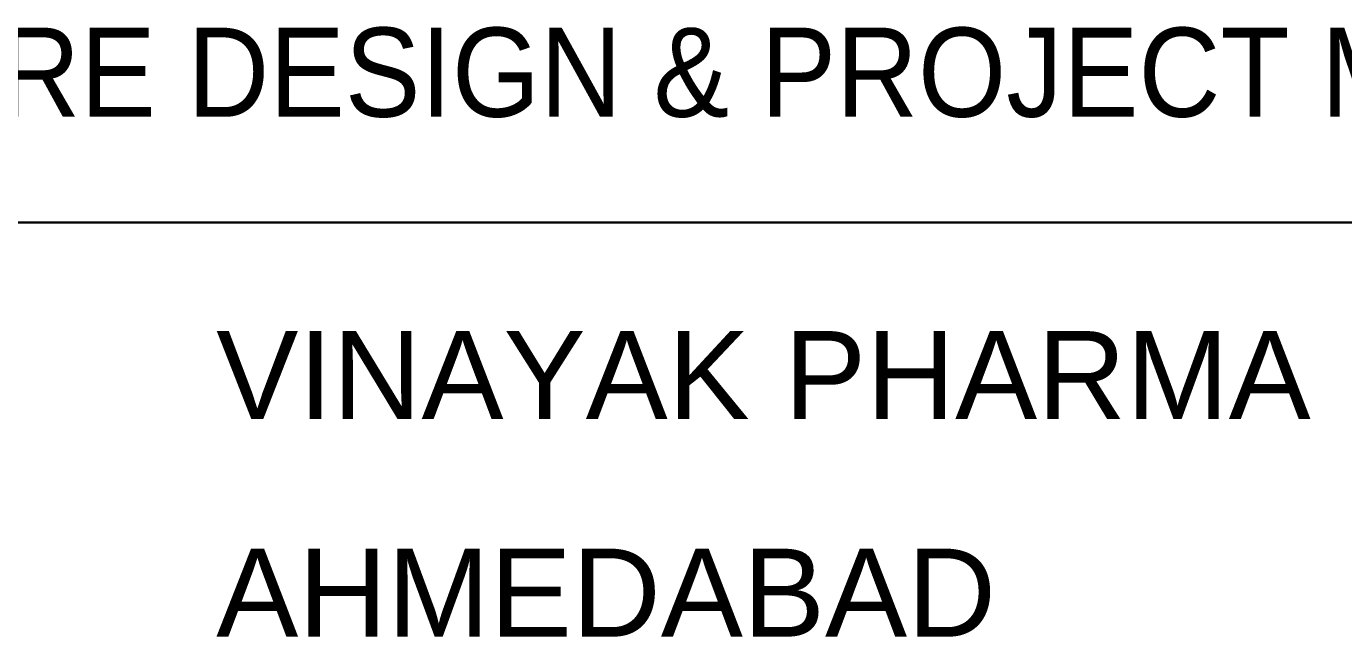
# Model space of a CAD drawing. Header units: inches. Extents: x 683042 to 921062, y -316188 to -5771.
# Drawn here: x 885308 to 887393, y -122124 to -121158 of the extents above; entities that cross this region are included whole.
import ezdxf
from ezdxf.enums import TextEntityAlignment as Align

# ---------------------------------------------------------------- set-up
doc = ezdxf.new("R2010")
doc.units = ezdxf.units.IN
doc.header["$MEASUREMENT"] = 0
doc.layers.add('R-text', color=7, linetype='Continuous', lineweight=30)
doc.styles.get("Standard").update_dxf_attribs({"font": 'arial.ttf'})
doc.styles.add('style1', font='', dxfattribs={"height": 0.2})
doc.styles.get('style1').set_extended_font_data('Swis721 BT')

# ---------------------------------------------------------------- blocks, each defined once
blk = doc.blocks.new('DRYG')
at = {"color": 1, "lineweight": 30}
blk.add_lwpolyline([(2022058.1, -489012), (2025058.1, -489012)], dxfattribs=at)
at = {"layer": 'R-text', "color": 5, "lineweight": 40, "style": 'style1', "width": 0.849382}
blk.add_text('STRUCTURE DESIGN & PROJECT MANAGEMENT', height=91.079, dxfattribs=at).set_placement((2022182.9, -488904), (2024916.3, -488904), align=Align.FIT)

msp = doc.modelspace()

# ---------------------------------------------------------------- block references
at = {"xscale": 1.549599255883299, "yscale": 1.549599255883299, "zscale": 1.549599255883299}
msp.add_blockref('DRYG', (-2249165.914, 636304.374), dxfattribs=at)

# ---------------------------------------------------------------- texts
at = {"color": 5}
for s, height, p in [('VINAYAK PHARMA', 139.46393, (885608.863, -121779.762)), ('AHMEDABAD', 139.4639, (885608.863, -122124.293))]:
    msp.add_text(s, height=height, dxfattribs=at).set_placement(p)

doc.saveas('drawing.dxf')
